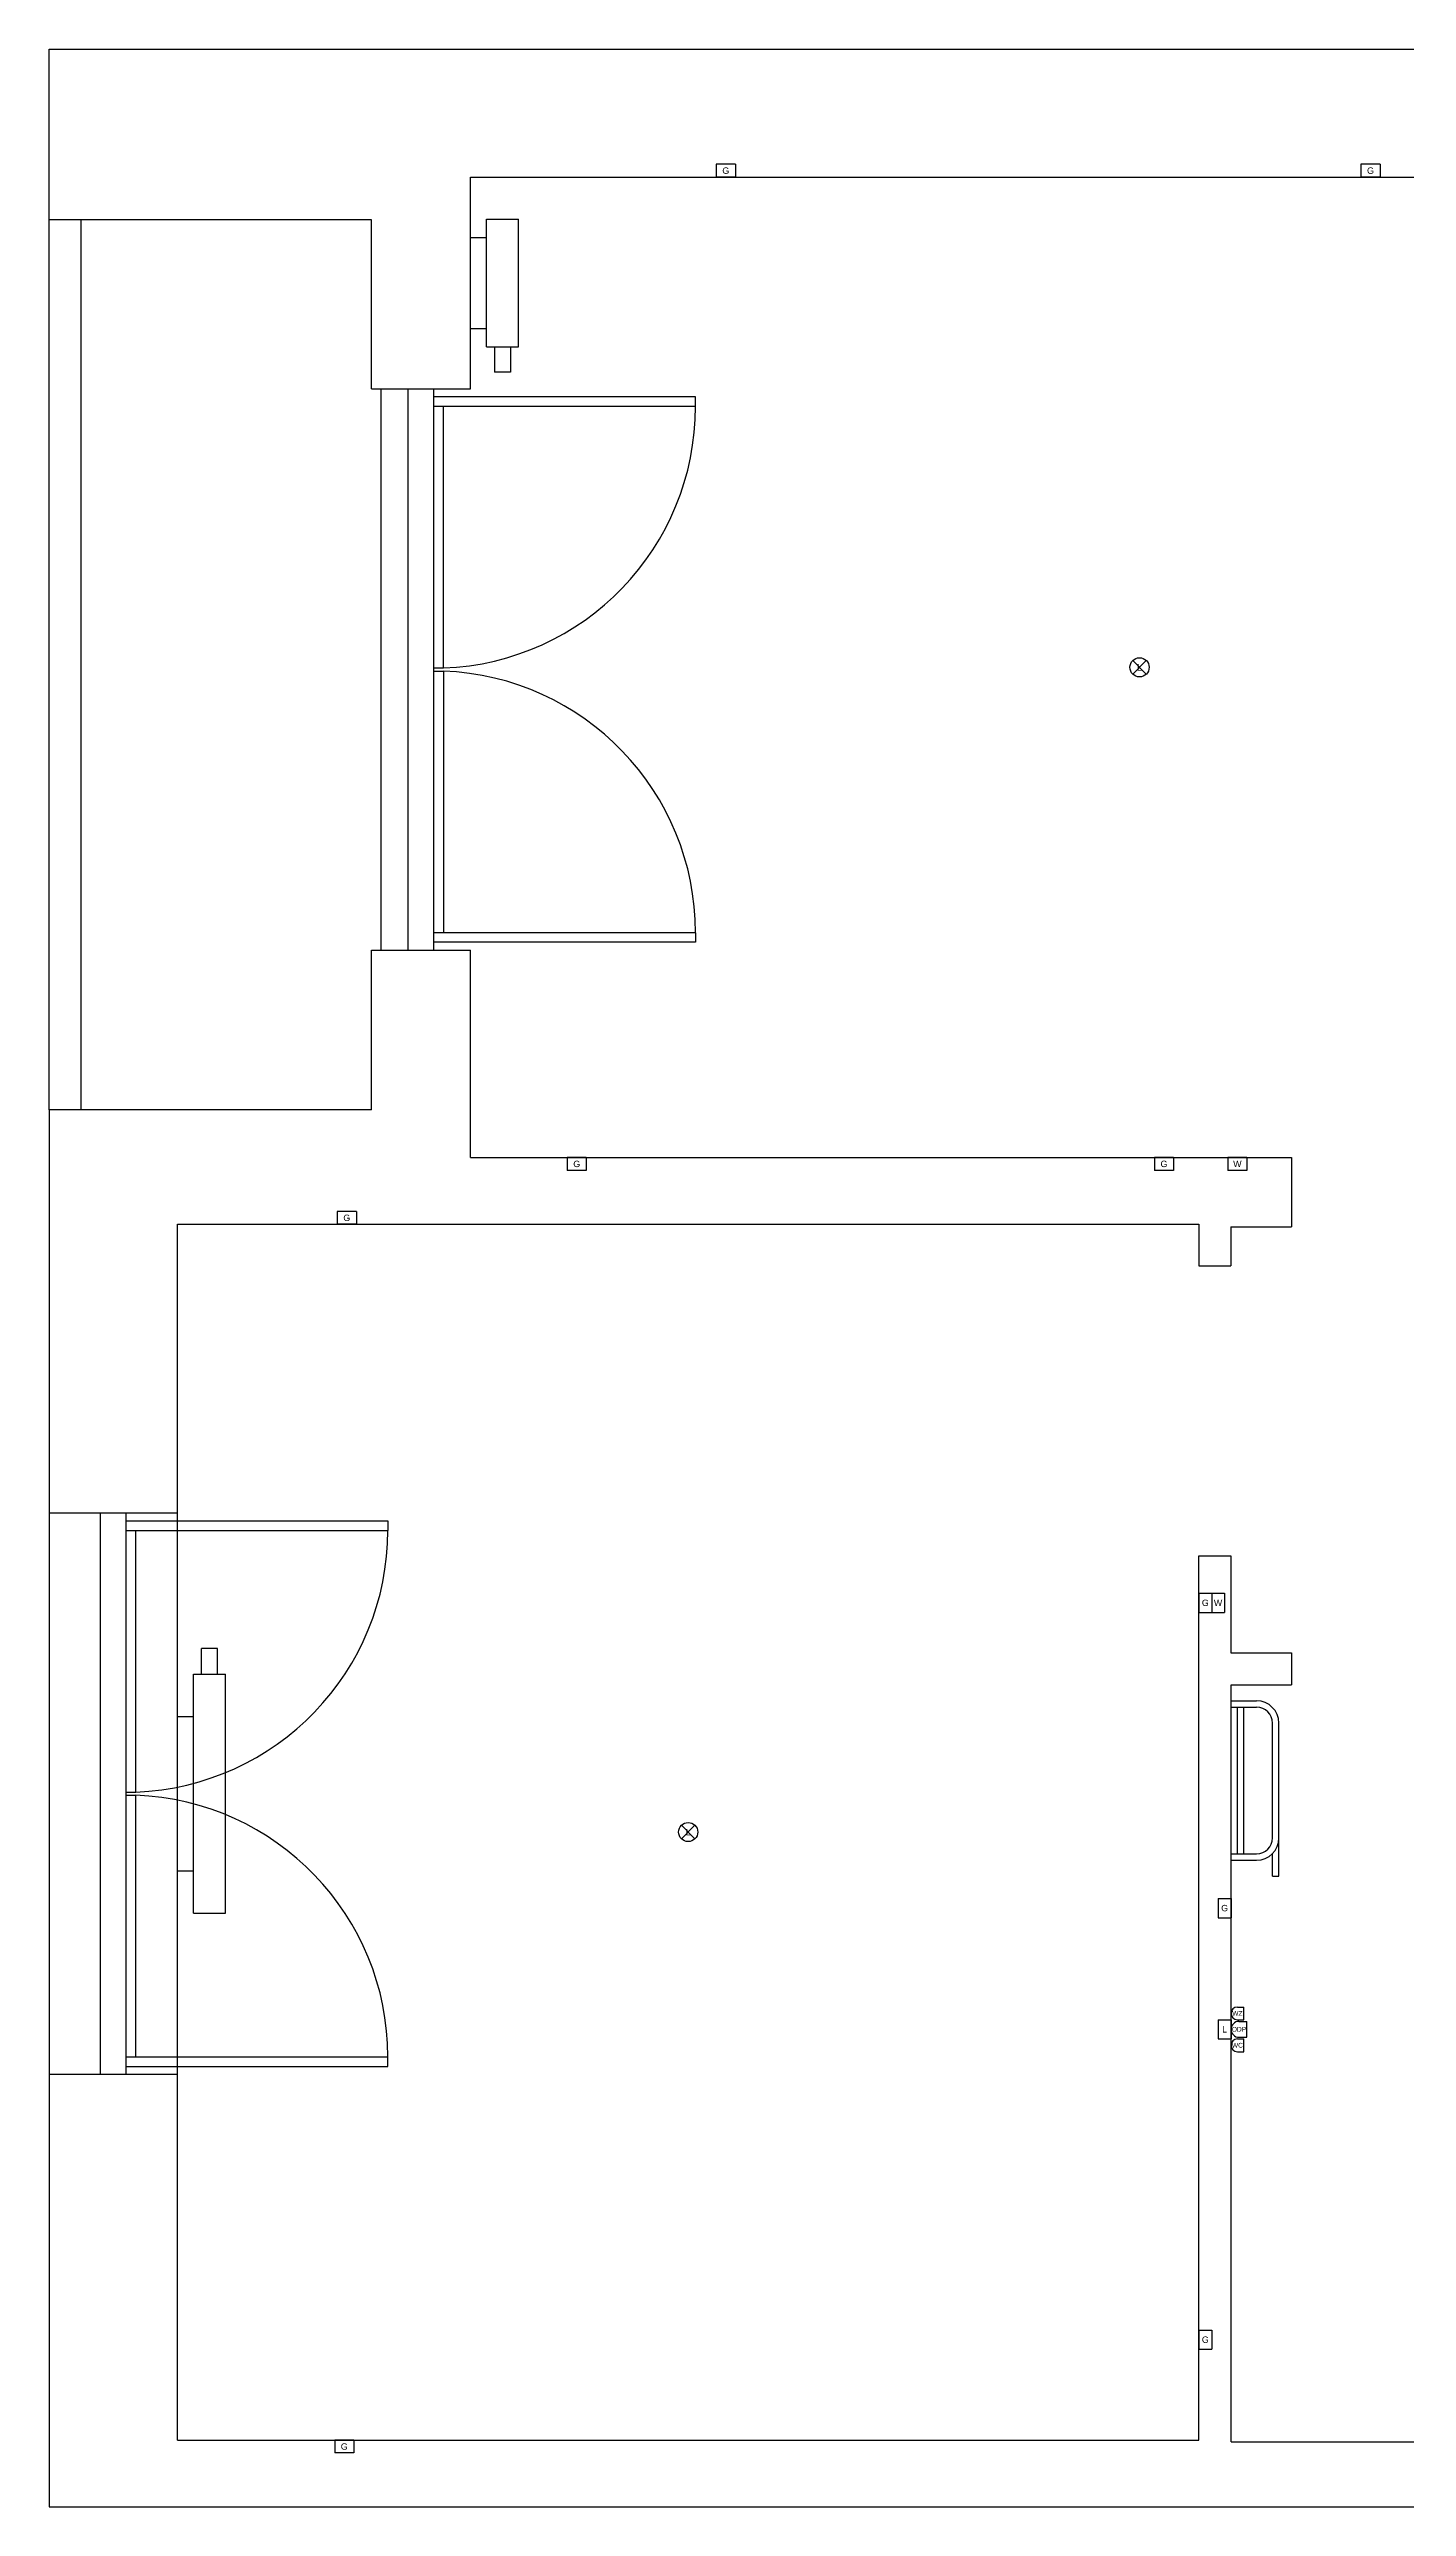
# Model space of a CAD drawing. Header units: millimetres. Extents: x 12 to 4621, y 1861 to 4393.
# Drawn here: x 1292 to 1718, y 1861 to 2631 of the extents above; entities that cross this region are included whole.
import ezdxf
from ezdxf.lldxf.tags import DXFTag

# ---------------------------------------------------------------- set-up
doc = ezdxf.new("R2010")
doc.units = ezdxf.units.MM
tags = doc.linetypes.add('03B018', pattern=[5.4, 2.16, -3.24]).pattern_tags.tags
tags[6:7] = [DXFTag(74, 4), DXFTag(75, 0), DXFTag(340, '0'), DXFTag(46, 1.0), DXFTag(50, 0.0), DXFTag(44, 0.0), DXFTag(45, 0.0)]
tags[4:5] = [DXFTag(74, 4), DXFTag(75, 0), DXFTag(340, '0'), DXFTag(46, 1.0), DXFTag(50, 0.0), DXFTag(44, 0.0), DXFTag(45, 0.0)]

# ---------------------------------------------------------------- blocks, each defined once
blk = doc.blocks.new('Z$W@#6868')
for p, q in [((2, 4), (4, 4)), ((2, 0), (4, 0)), ((4, 0), (4, 4))]:
    blk.add_line(p, q)
blk.add_arc((2, 2), 2, 90, 270)
blk = doc.blocks.new('Z$W@#28253')
for p, q in [((2.5, 5), (5, 5)), ((2.5, 0), (5, 0)), ((5, 0), (5, 5))]:
    blk.add_line(p, q)
blk.add_arc((2.5, 2.5), 2.5, 90, 270)
blk = doc.blocks.new('Z$W@#18756')
for p, q in [((0, 6), (0, 0)), ((0, 6), (4, 6)), ((0, 0), (4, 0)), ((4, 6), (4, 0))]:
    blk.add_line(p, q)
blk = doc.blocks.new('Z$W@#26308')
at = {"rotation": -90.00000000000001}
blk.add_blockref('Z$W@#18756', (0, 4), dxfattribs=at)
at = {"insert": (3, 2), "char_height": 2, "width": 6, "attachment_point": 5}
blk.add_mtext('{\\fArial|b0|i0|c238|p0;G}', dxfattribs=at)
blk = doc.blocks.new('Z$W@#16944')
blk.add_blockref('Z$W@#18756', (0, 0))
at = {"insert": (2, 3), "char_height": 2, "width": 4, "attachment_point": 5}
blk.add_mtext('{\\fArial|b0|i0|c238|p0;G}', dxfattribs=at)
blk = doc.blocks.new('Z$W@#11323')
at = {"rotation": -90.00000000000001}
blk.add_blockref('Z$W@#18756', (0, 4), dxfattribs=at)
at = {"insert": (3, 2), "char_height": 2, "width": 6, "attachment_point": 5}
blk.add_mtext('{\\fArial|b0|i0|c238|p0;W}', dxfattribs=at)
blk = doc.blocks.new('Z$W@#22929')
blk.add_blockref('Z$W@#18756', (0, 0))
at = {"insert": (2, 3), "char_height": 2, "width": 4, "attachment_point": 5}
blk.add_mtext('{\\fArial|b0|i0|c238|p0;W}', dxfattribs=at)
blk = doc.blocks.new('Z$W@#4833')
blk.add_blockref('Z$W@#18756', (0, 0))
at = {"insert": (2, 3), "char_height": 2, "width": 4, "attachment_point": 5}
blk.add_mtext('{\\fArial|b0|i0|c238|p0;L}', dxfattribs=at)
blk = doc.blocks.new('Z$W@#29658')
for p, q in [((5.12, 0.88), (0.88, 5.12)), ((0.88, 0.88), (5.12, 5.12))]:
    blk.add_line(p, q)
blk.add_circle((3, 3), 3)
at = {"insert": (2.99, 2.99), "char_height": 2, "width": 4.231, "attachment_point": 5}
blk.add_mtext('{\\fArial|b0|i0|c238|p0;L}', dxfattribs=at)

msp = doc.modelspace()

# ---------------------------------------------------------------- linework, layer by layer
for p, q in [((1292.17, 2631.01), (2656.67, 2631.01)), ((1292.17, 2298.51), (1292.17, 2631.01)), ((1424.17, 2590.91), (1843.47, 2590.91)), ((1424.17, 2524.51), (1424.17, 2590.91)), ((1393.17, 2577.51), (1292.17, 2577.51)), ((1302.17, 2298.51), (1302.17, 2577.51)), ((1393.17, 2524.51), (1393.17, 2577.51)), ((1429.17, 2577.71), (1439.17, 2577.71)), ((1429.17, 2537.71), (1429.17, 2577.71)), ((1439.17, 2537.71), (1439.17, 2577.71)), ((1424.17, 2572.01), (1429.17, 2572.01)), ((1424.17, 2543.41), (1429.17, 2543.41)), ((1429.17, 2537.71), (1439.17, 2537.71)), ((1431.67, 2537.71), (1431.67, 2529.71)), ((1436.67, 2537.71), (1436.67, 2529.71)), ((1436.67, 2529.71), (1431.67, 2529.71)), ((1393.17, 2524.51), (1424.17, 2524.51)), ((1396.17, 2348.51), (1396.17, 2524.51)), ((1404.67, 2348.51), (1404.67, 2524.51)), ((1412.67, 2348.51), (1412.67, 2524.51)), ((1494.67, 2522.01), (1412.67, 2522.01)), ((1494.67, 2519.01), (1494.67, 2522.01)), ((1494.67, 2519.01), (1412.67, 2519.01)), ((1415.67, 2437.01), (1415.67, 2519.01)), ((1412.67, 2437.01), (1415.67, 2437.01)), ((1412.67, 2436.01), (1415.67, 2436.01)), ((1415.67, 2436.01), (1415.67, 2354.01)), ((1494.67, 2354.01), (1412.67, 2354.01)), ((1494.67, 2351.01), (1412.67, 2351.01)), ((1494.67, 2354.01), (1494.67, 2351.01)), ((1393.17, 2348.51), (1424.17, 2348.51)), ((1393.17, 2298.51), (1393.17, 2348.51)), ((1424.17, 2283.51), (1424.17, 2348.51)), ((1393.17, 2298.51), (1292.17, 2298.51)), ((1292.17, 2298.51), (1292.17, 1860.51)), ((1424.17, 2283.51), (1681.47, 2283.51)), ((1681.47, 2283.51), (1681.47, 2261.81)), ((1332.42, 1881.41), (1332.42, 2262.61)), ((1332.42, 2262.61), (1652.42, 2262.61)), ((1652.42, 2262.61), (1652.42, 2249.61)), ((1662.42, 2261.81), (1681.47, 2261.81)), ((1662.42, 2261.81), (1662.42, 2249.61)), ((1652.42, 2249.61), (1662.42, 2249.61)), ((1292.17, 2172.11), (1332.42, 2172.11)), ((1308.29, 1996.11), (1308.29, 2172.11)), ((1316.29, 1996.11), (1316.29, 2172.11)), ((1316.29, 2169.61), (1398.29, 2169.61)), ((1316.29, 2166.61), (1319.29, 2166.61)), ((1316.29, 2166.61), (1398.29, 2166.61)), ((1319.29, 2084.61), (1319.29, 2166.61)), ((1398.29, 2169.61), (1398.29, 2166.61)), ((1652.42, 2158.61), (1662.42, 2158.61)), ((1652.42, 1881.41), (1652.42, 2158.61)), ((1662.42, 2158.61), (1662.42, 2128.21)), ((1339.92, 2121.61), (1339.92, 2129.61)), ((1344.92, 2129.61), (1339.92, 2129.61)), ((1344.92, 2121.61), (1344.92, 2129.61)), ((1662.42, 2128.21), (1681.47, 2128.21)), ((1681.47, 2128.21), (1681.47, 2118.21)), ((1337.42, 2121.61), (1347.42, 2121.61)), ((1337.42, 2046.61), (1337.42, 2121.61)), ((1347.42, 2046.61), (1347.42, 2121.61)), ((1662.47, 2118.21), (1681.47, 2118.21)), ((1662.47, 1880.91), (1662.47, 2118.21)), ((1662.47, 2113.21), (1670.47, 2113.21)), ((1662.47, 2111.21), (1670.47, 2111.21)), ((1664.47, 2065.21), (1664.47, 2111.21)), ((1666.47, 2065.21), (1666.47, 2111.21)), ((1332.42, 2108.31), (1337.42, 2108.31)), ((1675.47, 2070.21), (1675.47, 2106.21)), ((1677.47, 2058.21), (1677.47, 2106.21)), ((1316.29, 2084.61), (1319.29, 2084.61)), ((1316.29, 2083.61), (1319.29, 2083.61)), ((1319.29, 2001.61), (1319.29, 2083.61)), ((1662.47, 2065.21), (1670.47, 2065.21)), ((1675.47, 2058.21), (1675.47, 2065.31)), ((1332.42, 2059.91), (1337.42, 2059.91)), ((1662.47, 2063.21), (1670.47, 2063.21)), ((1675.47, 2058.21), (1677.47, 2058.21)), ((1337.42, 2046.61), (1347.42, 2046.61)), ((1292.17, 1996.11), (1332.42, 1996.11)), ((1316.29, 2001.61), (1398.29, 2001.61)), ((1316.29, 1998.61), (1398.29, 1998.61)), ((1398.29, 1998.61), (1398.29, 2001.61)), ((1332.42, 1881.41), (1652.42, 1881.41)), ((1662.47, 1880.91), (1842.97, 1880.91)), ((1292.17, 1860.51), (1931.87, 1860.51))]:
    msp.add_line(p, q)
at = {"linetype": '03B018'}
for centre, radius, start, end in [((1412.72, 2518.91), 81.95, 272.06439, 0.07061), ((1412.72, 2354.11), 81.95, 359.92939, 87.93561), ((1316.19, 2166.65), 82.1, 272.16264, 359.97236), ((1316.19, 2001.57), 82.1, 0.02764, 87.83736)]:
    msp.add_arc(centre, radius, start, end, dxfattribs=at)
for centre, radius, start, end in [((1670.47, 2106.21), 7, 0, 90), ((1670.47, 2106.21), 5, 0, 90), ((1670.47, 2070.21), 5, 270, 0), ((1670.47, 2070.21), 7, 270, 0)]:
    msp.add_arc(centre, radius, start, end)

# ---------------------------------------------------------------- block references
for name, p in [('Z$W@#26308', (1501.17, 2590.91)), ('Z$W@#26308', (1703.17, 2590.91)), ('Z$W@#29658', (1630.82, 2434.21)), ('Z$W@#26308', (1454.47, 2279.51)), ('Z$W@#26308', (1638.47, 2279.51)), ('Z$W@#11323', (1661.47, 2279.51)), ('Z$W@#26308', (1382.42, 2262.61)), ('Z$W@#16944', (1652.42, 2140.91)), ('Z$W@#22929', (1656.42, 2140.91)), ('Z$W@#29658', (1489.39, 2069.06)), ('Z$W@#16944', (1658.47, 2045.21)), ('Z$W@#4833', (1658.47, 2007.21)), ('Z$W@#6868', (1662.47, 2013.21)), ('Z$W@#28253', (1662.47, 2007.71)), ('Z$W@#6868', (1662.47, 2003.21)), ('Z$W@#16944', (1652.42, 1909.91)), ('Z$W@#26308', (1381.62, 1877.41))]:
    msp.add_blockref(name, p)

# ---------------------------------------------------------------- texts
at = {"char_height": 1.5, "attachment_point": 5}
for s, insert, width in [('{\\fArial|b0|i0|c238|p0;WZ}', (1664.47, 2015.21), 4), ('{\\fArial|b0|i0|c238|p0;WC}', (1664.47, 2005.21), 4), ('{\\fArial|b0|i0|c238|p0;ODP}', (1664.97, 2010.21), 5)]:
    msp.add_mtext(s, dxfattribs=dict(at, insert=insert, width=width))

doc.saveas('drawing.dxf')
